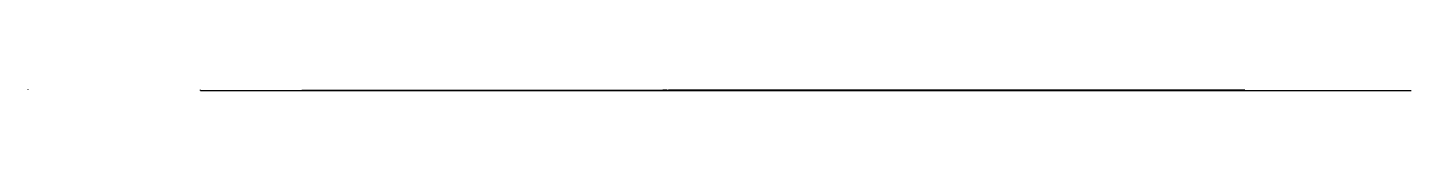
# Model space of a CAD drawing. Header units: metres. Extents: x -1 to 72750024, y 3999 to 4800.
# Drawn here: x 50350003 to 50750000, y 4259 to 4460 of the extents above; entities that cross this region are included whole.
import ezdxf

# ---------------------------------------------------------------- set-up
doc = ezdxf.new("R2010")
doc.units = ezdxf.units.M

msp = doc.modelspace()

# ---------------------------------------------------------------- linework, layer by layer
at = {"color": 7}
for p, q in [((50350003.013, 4460), (50350024.105, 4460)), ((50350003.013, 4460), (50350003.013, 4441.921)), ((50350024.105, 4441.921), (50350003.013, 4441.921)), ((50350006.026, 4453.974), (50350021.092, 4453.974)), ((50350024.105, 4460), (50350024.105, 4441.921)), ((50400000, 4440), (50399998.795, 4440)), ((50400000, 4404), (50399998.795, 4404)), ((50400000, 4368), (50399998.795, 4368)), ((50400000, 4332), (50399998.795, 4332)), ((50400000, 4296), (50399998.795, 4296)), ((50400000, 4260), (50399998.795, 4260)), ((50400000, 4432.8), (50399999.247, 4432.8)), ((50400000, 4425.6), (50399999.247, 4425.6)), ((50400000, 4418.4), (50399999.247, 4418.4)), ((50400000, 4411.2), (50399999.247, 4411.2)), ((50400000, 4396.8), (50399999.247, 4396.8)), ((50400000, 4389.6), (50399999.247, 4389.6)), ((50400000, 4382.4), (50399999.247, 4382.4)), ((50400000, 4375.2), (50399999.247, 4375.2)), ((50400000, 4360.8), (50399999.247, 4360.8)), ((50400000, 4353.6), (50399999.247, 4353.6)), ((50400000, 4346.4), (50399999.247, 4346.4)), ((50400000, 4339.2), (50399999.247, 4339.2)), ((50400000, 4324.8), (50399999.247, 4324.8)), ((50400000, 4317.6), (50399999.247, 4317.6)), ((50400000, 4310.4), (50399999.247, 4310.4)), ((50400000, 4303.2), (50399999.247, 4303.2)), ((50400000, 4288.8), (50399999.247, 4288.8)), ((50400000, 4281.6), (50399999.247, 4281.6)), ((50400000, 4274.4), (50399999.247, 4274.4)), ((50400000, 4267.2), (50399999.247, 4267.2)), ((50400000, 4260), (50400000, 4440)), ((50400000, 4260), (50750000, 4260)), ((50400000, 4260), (50400000, 4258.795)), ((50410000.001, 4260), (50410000.001, 4259.247)), ((50420000.002, 4260), (50420000.002, 4259.247)), ((50430000.003, 4260), (50430000.003, 4259.247)), ((50440000.003, 4260), (50440000.003, 4259.247)), ((50450000.001, 4260), (50450000.001, 4258.795)), ((50459999.998, 4260), (50459999.998, 4259.247)), ((50469999.996, 4260), (50469999.996, 4259.247)), ((50479999.993, 4260), (50479999.993, 4259.247)), ((50489999.991, 4260), (50489999.991, 4259.247)), ((50500000.002, 4260), (50500000.002, 4258.795)), ((50510000.006, 4260), (50510000.006, 4259.247)), ((50520000.01, 4260), (50520000.01, 4259.247)), ((50530000.015, 4260), (50530000.015, 4259.247)), ((50540000.019, 4260), (50540000.019, 4259.247)), ((50549999.996, 4260), (50549999.996, 4258.795)), ((50560000, 4260), (50560000, 4259.247)), ((50570000.005, 4260), (50570000.005, 4259.247)), ((50580000.009, 4260), (50580000.009, 4259.247)), ((50590000.013, 4260), (50590000.013, 4259.247)), ((50600000.004, 4260), (50600000.004, 4258.795)), ((50610000.008, 4260), (50610000.008, 4259.247)), ((50620000.012, 4260), (50620000.012, 4259.247)), ((50630000.003, 4260), (50630000.003, 4259.247)), ((50639999.994, 4260), (50639999.994, 4259.247)), ((50650000.012, 4260), (50650000.012, 4258.795)), ((50660000.002, 4260), (50660000.002, 4259.247)), ((50669999.993, 4260), (50669999.993, 4259.247)), ((50679999.984, 4260), (50679999.984, 4259.247)), ((50689999.975, 4260), (50689999.975, 4259.247)), ((50699999.992, 4260), (50699999.992, 4258.795)), ((50709999.983, 4260), (50709999.983, 4259.247)), ((50719999.974, 4260), (50719999.974, 4259.247)), ((50729999.964, 4260), (50729999.964, 4259.247)), ((50739999.955, 4260), (50739999.955, 4259.247)), ((50750000, 4260), (50750000, 4258.795))]:
    msp.add_line(p, q, dxfattribs=at)
at = {"color": 4}
for p, q in [((50350006.026, 4449.454), (50350021.092, 4449.454)), ((50429241.07, 4265.84), (50430128.949, 4267.267)), ((50430128.949, 4267.267), (50430320.439, 4267.32)), ((50430320.439, 4267.32), (50431333.67, 4268.675)), ((50431333.67, 4268.675), (50432147.99, 4269.212)), ((50432147.99, 4269.212), (50433530.801, 4271.277)), ((50433530.801, 4271.277), (50433666.172, 4271.952)), ((50433666.172, 4271.952), (50434754.879, 4272.341)), ((50434754.879, 4272.341), (50434867.578, 4273.047)), ((50434867.578, 4273.047), (50434975.891, 4273.278)), ((50434975.891, 4273.278), (50435509.129, 4274.161)), ((50435509.129, 4274.161), (50436184.09, 4275.542)), ((50436184.09, 4275.542), (50436502.719, 4274.452)), ((50436502.719, 4274.452), (50437003.859, 4276.096)), ((50437003.859, 4276.096), (50437216.949, 4275.448)), ((50437216.949, 4275.448), (50438073.059, 4277.013)), ((50438073.059, 4277.013), (50438219.699, 4277.31)), ((50438219.699, 4277.31), (50438301.988, 4277.26)), ((50438301.988, 4277.26), (50438522.59, 4277.755)), ((50438522.59, 4277.755), (50438666.629, 4277.437)), ((50438666.629, 4277.437), (50438809.691, 4277.905)), ((50438809.691, 4277.905), (50438962.852, 4278.012)), ((50438962.852, 4278.012), (50439080.48, 4277.883)), ((50439080.48, 4277.883), (50439624.102, 4279.074)), ((50439624.102, 4279.074), (50440000.711, 4279.451)), ((50440000.711, 4279.451), (50440177.82, 4279.562)), ((50440177.82, 4279.562), (50440256.68, 4279.623)), ((50440256.68, 4279.623), (50440286.699, 4279.584)), ((50440286.699, 4279.584), (50440315.41, 4279.769)), ((50440315.41, 4279.769), (50440458.559, 4280.067)), ((50440458.559, 4280.067), (50440594.629, 4280.49)), ((50440594.629, 4280.49), (50440596.27, 4280.32)), ((50440596.27, 4280.32), (50441075.039, 4280.432)), ((50441075.039, 4280.432), (50441171.27, 4281.065)), ((50441171.27, 4281.065), (50442061.199, 4281.992)), ((50442061.199, 4281.992), (50442246.969, 4281.548)), ((50442246.969, 4281.548), (50442405.641, 4282.094)), ((50442405.641, 4282.094), (50442644.461, 4281.698)), ((50442644.461, 4281.698), (50442670.77, 4281.357)), ((50442670.77, 4281.357), (50443292.43, 4283.522)), ((50443292.43, 4283.522), (50443534.172, 4283.235)), ((50443534.172, 4283.235), (50443545.578, 4283.26)), ((50443545.578, 4283.26), (50443659.941, 4283.388)), ((50443659.941, 4283.388), (50443781.77, 4283.506)), ((50443781.77, 4283.506), (50443943.531, 4283.703)), ((50443943.531, 4283.703), (50443968.602, 4283.408)), ((50443968.602, 4283.408), (50444050.172, 4283.861)), ((50444050.172, 4283.861), (50444400.41, 4284.446)), ((50444400.41, 4284.446), (50445175.98, 4284.112)), ((50445175.98, 4284.112), (50445352.641, 4285.838)), ((50445352.641, 4285.838), (50446070.859, 4286.359)), ((50446070.859, 4286.359), (50446673.211, 4285.819)), ((50446673.211, 4285.819), (50447769.641, 4288.116)), ((50447769.641, 4288.116), (50448243.629, 4289.67)), ((50448243.629, 4289.67), (50449207.32, 4289.774)), ((50449207.32, 4289.774), (50449745.859, 4289.172)), ((50449745.859, 4289.172), (50451349.02, 4291.737)), ((50451349.02, 4291.737), (50451475, 4291.761)), ((50451475, 4291.761), (50451741.262, 4290.688)), ((50451741.262, 4290.688), (50451808.34, 4291.912)), ((50451808.34, 4291.912), (50451852.469, 4292.257)), ((50451852.469, 4292.257), (50452071.141, 4292.335)), ((50452071.141, 4292.335), (50452258.68, 4292.697)), ((50452258.68, 4292.697), (50452377.262, 4292.433)), ((50452377.262, 4292.433), (50452431.27, 4292.719)), ((50452431.27, 4292.719), (50452517.059, 4292.017)), ((50452517.059, 4292.017), (50452658.441, 4292.802)), ((50452658.441, 4292.802), (50452724.52, 4292.912)), ((50452724.52, 4292.912), (50452727.719, 4294.381)), ((50452727.719, 4294.381), (50453353.5, 4293.385)), ((50453353.5, 4293.385), (50453507.559, 4293.459)), ((50453507.559, 4293.459), (50453980.211, 4294.346)), ((50453980.211, 4294.346), (50454057.43, 4295.656)), ((50454057.43, 4295.656), (50454271.051, 4294.361)), ((50454271.051, 4294.361), (50454517.391, 4294.709)), ((50454517.391, 4294.709), (50454545.441, 4294.862)), ((50454545.441, 4294.862), (50454566.238, 4294.814)), ((50454566.238, 4294.814), (50454592, 4294.841)), ((50454592, 4294.841), (50454704.738, 4294.954)), ((50454704.738, 4294.954), (50454873.91, 4295.169)), ((50454873.91, 4295.169), (50454900.211, 4295.467)), ((50454900.211, 4295.467), (50455031.16, 4294.967)), ((50455031.16, 4294.967), (50455901.73, 4296.815)), ((50455901.73, 4296.815), (50456576.84, 4296.383)), ((50456576.84, 4296.383), (50457157.762, 4298.363)), ((50457157.762, 4298.363), (50457225.172, 4297.101)), ((50457225.172, 4297.101), (50457534.781, 4298.106)), ((50457534.781, 4298.106), (50457597.57, 4298.051)), ((50457597.57, 4298.051), (50457892.121, 4300.672)), ((50457892.121, 4300.672), (50458091.43, 4298.984)), ((50458091.43, 4298.984), (50458200.621, 4298.652)), ((50458200.621, 4298.652), (50458379.02, 4300.718)), ((50458379.02, 4300.718), (50458494.07, 4298.619)), ((50458494.07, 4298.619), (50458617.211, 4299.356)), ((50458617.211, 4299.356), (50458626.551, 4299.026)), ((50458626.551, 4299.026), (50458639.879, 4298.778)), ((50458639.879, 4298.778), (50458681.43, 4298.896)), ((50458681.43, 4298.896), (50458779.211, 4299.74)), ((50458779.211, 4299.74), (50459078.07, 4299.077)), ((50459078.07, 4299.077), (50459430.77, 4301.723)), ((50459430.77, 4301.723), (50459945.75, 4302.958)), ((50459945.75, 4302.958), (50460005.211, 4301.535)), ((50460005.211, 4301.535), (50460390.461, 4301.454)), ((50460390.461, 4301.454), (50460415.98, 4300.88)), ((50460415.98, 4300.88), (50460441.199, 4300.862)), ((50460441.199, 4300.862), (50460890.031, 4298.594)), ((50460890.031, 4298.594), (50461246.789, 4300.643)), ((50461246.789, 4300.643), (50461344.52, 4300.276)), ((50461344.52, 4300.276), (50462443.012, 4301.21)), ((50462443.012, 4301.21), (50463169.988, 4302.336)), ((50463169.988, 4302.336), (50463540.648, 4304.18)), ((50463540.648, 4304.18), (50464414.078, 4304.813)), ((50464414.078, 4304.813), (50464496.5, 4303.451)), ((50464496.5, 4303.451), (50464637.609, 4305.1)), ((50464637.609, 4305.1), (50464854.898, 4306.039)), ((50464854.898, 4306.039), (50465151.301, 4305.898)), ((50465151.301, 4305.898), (50465691.227, 4307.424)), ((50465691.227, 4307.424), (50466567.047, 4305.571)), ((50466567.047, 4305.571), (50466919.891, 4307.355)), ((50466919.891, 4307.355), (50467280.32, 4306.57)), ((50467280.32, 4306.57), (50467507.227, 4308.395)), ((50467507.227, 4308.395), (50467620.273, 4307.924)), ((50467620.273, 4307.924), (50467856.477, 4309.491)), ((50467856.477, 4309.491), (50467932.211, 4308.778)), ((50467932.211, 4308.778), (50468002.508, 4307.948)), ((50468002.508, 4307.948), (50469516.219, 4310.324)), ((50469516.219, 4310.324), (50469562.969, 4308.959)), ((50469562.969, 4308.959), (50469782.367, 4309.739)), ((50469782.367, 4309.739), (50470523.5, 4313.253)), ((50470523.5, 4313.253), (50471782.898, 4312.648)), ((50471782.898, 4312.648), (50472107.406, 4313.705)), ((50472107.406, 4313.705), (50472845.289, 4310.631)), ((50472845.289, 4310.631), (50473015.547, 4312.915)), ((50473015.547, 4312.915), (50473190.391, 4314.487)), ((50473190.391, 4314.487), (50473399.398, 4313.602)), ((50473399.398, 4313.602), (50474072.523, 4310.941)), ((50474072.523, 4310.941), (50474452.883, 4314.558)), ((50474452.883, 4314.558), (50475289.344, 4314.236)), ((50475289.344, 4314.236), (50475387.453, 4315.995)), ((50475387.453, 4315.995), (50475467.039, 4315.531)), ((50475467.039, 4315.531), (50475872.703, 4315.679)), ((50475872.703, 4315.679), (50476151.469, 4312.803)), ((50476151.469, 4312.803), (50476412, 4316.131)), ((50476412, 4316.131), (50476614.219, 4316.46)), ((50476614.219, 4316.46), (50477434.359, 4317.62)), ((50477434.359, 4317.62), (50477559.742, 4316.337)), ((50477559.742, 4316.337), (50477607.523, 4313.158)), ((50477607.523, 4313.158), (50477621.523, 4317.922)), ((50477621.523, 4317.922), (50478163.25, 4318.838)), ((50478163.25, 4318.838), (50478330.797, 4319.238)), ((50478330.797, 4319.238), (50478461.859, 4316.726)), ((50478461.859, 4316.726), (50478942.352, 4318.348)), ((50478942.352, 4318.348), (50479147.703, 4318.451)), ((50479147.703, 4318.451), (50479166.094, 4316.728)), ((50479166.094, 4316.728), (50479272.273, 4318.95)), ((50479272.273, 4318.95), (50480234.156, 4319.95)), ((50480234.156, 4319.95), (50480356.477, 4320.453)), ((50480356.477, 4320.453), (50480783.242, 4318.528)), ((50480783.242, 4318.528), (50481098.047, 4319.5)), ((50481098.047, 4319.5), (50481689.203, 4322.427)), ((50481689.203, 4322.427), (50482346.977, 4322.39)), ((50482346.977, 4322.39), (50482556.75, 4320.876)), ((50482556.75, 4320.876), (50482819.547, 4319.935)), ((50482819.547, 4319.935), (50482984.797, 4322.037)), ((50482984.797, 4322.037), (50483151.57, 4323.239)), ((50483151.57, 4323.239), (50483181.172, 4321.651)), ((50483181.172, 4321.651), (50483389.469, 4321.782)), ((50483389.469, 4321.782), (50484010.828, 4321.998)), ((50484010.828, 4321.998), (50484118.352, 4322.981)), ((50484118.352, 4322.981), (50484180.094, 4323.914)), ((50484180.094, 4323.914), (50484180.633, 4323.091)), ((50484180.633, 4323.091), (50484633.891, 4323.18)), ((50484633.891, 4323.18), (50484676.023, 4321.982)), ((50484676.023, 4321.982), (50484898.156, 4324.093)), ((50484898.156, 4324.093), (50484942.156, 4323.277)), ((50484942.156, 4323.277), (50485103.047, 4323.206)), ((50485103.047, 4323.206), (50485348.547, 4323.472)), ((50485348.547, 4323.472), (50485855.953, 4324.323)), ((50485855.953, 4324.323), (50485902.758, 4323.955)), ((50485902.758, 4323.955), (50485912.773, 4324.238)), ((50485912.773, 4324.238), (50486205.406, 4326.007)), ((50486205.406, 4326.007), (50486422.594, 4324.643)), ((50486422.594, 4324.643), (50486558.203, 4324.71)), ((50486558.203, 4324.71), (50486819.539, 4324.68)), ((50486819.539, 4324.68), (50487546.852, 4325.547)), ((50487546.852, 4325.547), (50487672.906, 4326.73)), ((50487672.906, 4326.73), (50487725.156, 4326.718)), ((50487725.156, 4326.718), (50487970.547, 4325.905)), ((50487970.547, 4325.905), (50488680.438, 4324.032)), ((50488680.438, 4324.032), (50488930.844, 4325.86)), ((50488930.844, 4325.86), (50489889.602, 4326.842)), ((50489889.602, 4326.842), (50490094.25, 4328.781)), ((50490094.25, 4328.781), (50491260.297, 4328.45)), ((50491260.297, 4328.45), (50491728.023, 4329.298)), ((50491728.023, 4329.298), (50491809.531, 4329.868)), ((50491809.531, 4329.868), (50491913.133, 4329.567)), ((50491913.133, 4329.567), (50492241.781, 4329.951)), ((50492241.781, 4329.951), (50492280.078, 4329.46)), ((50492280.078, 4329.46), (50492284.523, 4329.602)), ((50492284.523, 4329.602), (50492357.477, 4329.63)), ((50492357.477, 4329.63), (50492396.32, 4329.626)), ((50492396.32, 4329.626), (50492718.711, 4329.096)), ((50492718.711, 4329.096), (50492720.32, 4329.846)), ((50492720.32, 4329.846), (50492902.227, 4329.915)), ((50492902.227, 4329.915), (50492923.039, 4330.673)), ((50492923.039, 4330.673), (50493273.352, 4330.28)), ((50493273.352, 4330.28), (50494111.453, 4330.013)), ((50494111.453, 4330.013), (50494131.719, 4331.888)), ((50494131.719, 4331.888), (50494366.648, 4329.803)), ((50494366.648, 4329.803), (50494368.531, 4330.969)), ((50494368.531, 4330.969), (50494711.938, 4331.675)), ((50494711.938, 4331.675), (50494729.227, 4330.865)), ((50494729.227, 4330.865), (50494855.5, 4333.12)), ((50494855.5, 4333.12), (50495197.547, 4332.213)), ((50495197.547, 4332.213), (50495226.273, 4331.69)), ((50495226.273, 4331.69), (50495247.906, 4332.027)), ((50495247.906, 4332.027), (50496555.047, 4333.034)), ((50496555.047, 4333.034), (50496624.719, 4332.795)), ((50496624.719, 4332.795), (50496678.68, 4333.99)), ((50496678.68, 4333.99), (50496718.18, 4332.687)), ((50496718.18, 4332.687), (50496930.047, 4333.123)), ((50496930.047, 4333.123), (50497101.742, 4332.684)), ((50497101.742, 4332.684), (50497124.203, 4333.333)), ((50497124.203, 4333.333), (50497227.922, 4333.857)), ((50497227.922, 4333.857), (50497464.633, 4333.618)), ((50497464.633, 4333.618), (50497790.094, 4333.727)), ((50497790.094, 4333.727), (50497819, 4334.902)), ((50497819, 4334.902), (50498399.867, 4334.7)), ((50498399.867, 4334.7), (50498446.383, 4334.543)), ((50498446.383, 4334.543), (50498578.633, 4334.299)), ((50498578.633, 4334.299), (50498877.477, 4334.571)), ((50498877.477, 4334.571), (50499882.508, 4336.124)), ((50499882.508, 4336.124), (50500456.102, 4336.21)), ((50500456.102, 4336.21), (50500536.602, 4335.757)), ((50500536.602, 4335.757), (50500873.297, 4335.82)), ((50500873.297, 4335.82), (50500887.5, 4338.046)), ((50500887.5, 4338.046), (50501412.898, 4337.804)), ((50501412.898, 4337.804), (50501788.898, 4336.376)), ((50501788.898, 4336.376), (50501969.102, 4337.097)), ((50501969.102, 4337.097), (50502058, 4337.472)), ((50502058, 4337.472), (50502370.203, 4337.803)), ((50502370.203, 4337.803), (50502411.398, 4337.32)), ((50502411.398, 4337.32), (50503082.703, 4338.818)), ((50503082.703, 4338.818), (50503706.602, 4337.086)), ((50503706.602, 4337.086), (50504011.5, 4339.092)), ((50504011.5, 4339.092), (50504135.102, 4339.106)), ((50504135.102, 4339.106), (50504551, 4339.168)), ((50504551, 4339.168), (50504722.602, 4340.201)), ((50504722.602, 4340.201), (50504753.297, 4339.431)), ((50504753.297, 4339.431), (50504912.297, 4340.153)), ((50504912.297, 4340.153), (50504957.797, 4340.202)), ((50504957.797, 4340.202), (50505201.5, 4339.669)), ((50505201.5, 4339.669), (50505320.703, 4340.714)), ((50505320.703, 4340.714), (50505678.398, 4339.181)), ((50505678.398, 4339.181), (50506205.602, 4340.19)), ((50506205.602, 4340.19), (50506357.898, 4341.28)), ((50506357.898, 4341.28), (50506667.203, 4340.296)), ((50506667.203, 4340.296), (50506961.5, 4340.716)), ((50506961.5, 4340.716), (50507105.398, 4342.001)), ((50507105.398, 4342.001), (50507254.797, 4343.049)), ((50507254.797, 4343.049), (50507482.398, 4341.923)), ((50507482.398, 4341.923), (50507751.102, 4341.73)), ((50507751.102, 4341.73), (50507805.398, 4342.841)), ((50507805.398, 4342.841), (50507848.898, 4341.612)), ((50507848.898, 4341.612), (50508057.398, 4341.934)), ((50508057.398, 4341.934), (50508113.203, 4342.045)), ((50508113.203, 4342.045), (50508243.297, 4341.864)), ((50508243.297, 4341.864), (50508355.898, 4342.464)), ((50508355.898, 4342.464), (50508632, 4343.429)), ((50508632, 4343.429), (50508679.102, 4342.722)), ((50508679.102, 4342.722), (50508682.703, 4342.343)), ((50508682.703, 4342.343), (50508819.102, 4342.444)), ((50508819.102, 4342.444), (50509245.398, 4343.531)), ((50509245.398, 4343.531), (50509368.203, 4342.848)), ((50509368.203, 4342.848), (50509461, 4341.801)), ((50509461, 4341.801), (50509545.102, 4343.114)), ((50509545.102, 4343.114), (50509861.797, 4344.016)), ((50509861.797, 4344.016), (50510306.398, 4343.596)), ((50510306.398, 4343.596), (50510312.898, 4343.455)), ((50510312.898, 4343.455), (50510775.602, 4342.012)), ((50510775.602, 4342.012), (50511745.797, 4345.701)), ((50511745.797, 4345.701), (50511793.5, 4343.29)), ((50511793.5, 4343.29), (50511877, 4345.457)), ((50511877, 4345.457), (50512083.602, 4345.652)), ((50512083.602, 4345.652), (50512189.398, 4343.566)), ((50512189.398, 4343.566), (50512614.602, 4346.678)), ((50512614.602, 4346.678), (50513151.797, 4346.708)), ((50513151.797, 4346.708), (50513708.602, 4346.44)), ((50513708.602, 4346.44), (50513844.602, 4347.531)), ((50513844.602, 4347.531), (50513967.703, 4347.203)), ((50513967.703, 4347.203), (50513993.398, 4346.715)), ((50513993.398, 4346.715), (50514150.602, 4346.215)), ((50514150.602, 4346.215), (50514280.5, 4345.683)), ((50514280.5, 4345.683), (50514745, 4347.334)), ((50514745, 4347.334), (50515435.898, 4348.457)), ((50515435.898, 4348.457), (50515645.297, 4346.134)), ((50515645.297, 4346.134), (50515685.703, 4347.963)), ((50515685.703, 4347.963), (50516586.703, 4348.794)), ((50516586.703, 4348.794), (50517104.898, 4348.719)), ((50517104.898, 4348.719), (50517171.602, 4347.689)), ((50517171.602, 4347.689), (50517175.102, 4349.803)), ((50517175.102, 4349.803), (50517699, 4350.341)), ((50517699, 4350.341), (50518398.203, 4350.248)), ((50518398.203, 4350.248), (50518561.297, 4350.29)), ((50518561.297, 4350.29), (50519526.398, 4351.169)), ((50519526.398, 4351.169), (50519743.398, 4349.42)), ((50519743.398, 4349.42), (50520656.203, 4349.865)), ((50520656.203, 4349.865), (50520705.5, 4351.183)), ((50520705.5, 4351.183), (50520771.203, 4351.346)), ((50520771.203, 4351.346), (50520879.5, 4351.378)), ((50520879.5, 4351.378), (50520899.398, 4351.299)), ((50520899.398, 4351.299), (50520969.898, 4349.363)), ((50520969.898, 4349.363), (50521291.602, 4351.713)), ((50521291.602, 4351.713), (50521299.602, 4351.5)), ((50521299.602, 4351.5), (50521300.297, 4351.893)), ((50521300.297, 4351.893), (50521411.602, 4352.59)), ((50521411.602, 4352.59), (50521442.203, 4351.807)), ((50521442.203, 4351.807), (50521902.797, 4351.858)), ((50521902.797, 4351.858), (50521985.797, 4352.272)), ((50521985.797, 4352.272), (50522105.797, 4353.109)), ((50522105.797, 4353.109), (50522174.602, 4352.183)), ((50522174.602, 4352.183), (50522302.898, 4352.169)), ((50522302.898, 4352.169), (50522717.398, 4352.013)), ((50522717.398, 4352.013), (50522941.297, 4352.759)), ((50522941.297, 4352.759), (50523028.703, 4352.746)), ((50523028.703, 4352.746), (50523214.203, 4353.041)), ((50523214.203, 4353.041), (50523283.102, 4353.138)), ((50523283.102, 4353.138), (50523306.203, 4353.947)), ((50523306.203, 4353.947), (50523341.797, 4352.885)), ((50523341.797, 4352.885), (50523864, 4354.156)), ((50523864, 4354.156), (50524006.102, 4352.542)), ((50524006.102, 4352.542), (50524323.797, 4353.818)), ((50524323.797, 4353.818), (50524540.297, 4353.938)), ((50524540.297, 4353.938), (50525440.297, 4354.512)), ((50525440.297, 4354.512), (50525603.797, 4353.492)), ((50525603.797, 4353.492), (50525746.703, 4354.629)), ((50525746.703, 4354.629), (50525763.398, 4352.555)), ((50525763.398, 4352.555), (50525839.898, 4355.413)), ((50525839.898, 4355.413), (50526203.797, 4352.094)), ((50526203.797, 4352.094), (50526355.102, 4355.25)), ((50526355.102, 4355.25), (50526499.398, 4354.768)), ((50526499.398, 4354.768), (50526942.398, 4355.96)), ((50526942.398, 4355.96), (50527348.5, 4354.291)), ((50527348.5, 4354.291), (50527446.203, 4354.897)), ((50527446.203, 4354.897), (50527732, 4356.653)), ((50527732, 4356.653), (50528014.703, 4356.417)), ((50528014.703, 4356.417), (50528139, 4357.361)), ((50528139, 4357.361), (50529515.203, 4358.023)), ((50529515.203, 4358.023), (50529947.602, 4357.512)), ((50529947.602, 4357.512), (50529988.898, 4357.636)), ((50529988.898, 4357.636), (50530498.797, 4356.036)), ((50530498.797, 4356.036), (50531053.703, 4358.078)), ((50531053.703, 4358.078), (50531227.594, 4357.283)), ((50531227.594, 4357.283), (50531304.297, 4359.178)), ((50531304.297, 4359.178), (50531420.203, 4358.436)), ((50531420.203, 4358.436), (50531776.5, 4358.265)), ((50531776.5, 4358.265), (50532627.297, 4359.368)), ((50532627.297, 4359.368), (50532647.906, 4357.791)), ((50532647.906, 4357.791), (50533650, 4361.236)), ((50533650, 4361.236), (50533884.203, 4360.049)), ((50533884.203, 4360.049), (50534332.703, 4361.148)), ((50534332.703, 4361.148), (50534777.5, 4360.554)), ((50534777.5, 4360.554), (50535233.906, 4358.649)), ((50535233.906, 4358.649), (50535324.594, 4361.792)), ((50535324.594, 4361.792), (50535481.797, 4360.466)), ((50535481.797, 4360.466), (50536200.203, 4361.061)), ((50536200.203, 4361.061), (50536260.703, 4362.535)), ((50536260.703, 4362.535), (50539869.406, 4364.368)), ((50539869.406, 4364.368), (50540677.297, 4365.689)), ((50540677.297, 4365.689), (50541175.703, 4366.13)), ((50541175.703, 4366.13), (50541176.703, 4362.452)), ((50541176.703, 4362.452), (50541840.5, 4362.339)), ((50541840.5, 4362.339), (50542420.5, 4363.44)), ((50542420.5, 4363.44), (50542426, 4366.448)), ((50542426, 4366.448), (50544666.797, 4366.716)), ((50544666.797, 4366.716), (50545033.203, 4362.754)), ((50545033.203, 4362.754), (50546368.094, 4366.422)), ((50546368.094, 4366.422), (50546947.203, 4367.414)), ((50546947.203, 4367.414), (50548788.297, 4370.63)), ((50548788.297, 4370.63), (50549265.094, 4370.41)), ((50549265.094, 4370.41), (50549787.203, 4371.233)), ((50549787.203, 4371.233), (50551123.5, 4368.021)), ((50551123.5, 4368.021), (50551753.5, 4370.576)), ((50551753.5, 4370.576), (50552869.203, 4371.664)), ((50552869.203, 4371.664), (50553768.594, 4369.141)), ((50553768.594, 4369.141), (50554552, 4371.356)), ((50554552, 4371.356), (50556292.594, 4373.665)), ((50556292.594, 4373.665), (50556340.594, 4374.264)), ((50556340.594, 4374.264), (50557893.703, 4375.711)), ((50557893.703, 4375.711), (50558964.5, 4376.348)), ((50558964.5, 4376.348), (50559140.5, 4372.886)), ((50559140.5, 4372.886), (50560365.703, 4375.444)), ((50560365.703, 4375.444), (50560868.5, 4374.238)), ((50560868.5, 4374.238), (50560916.797, 4375.648)), ((50560916.797, 4375.648), (50561313.906, 4375.605)), ((50561313.906, 4375.605), (50561619.297, 4376.144)), ((50561619.297, 4376.144), (50562153.406, 4375.477)), ((50562153.406, 4375.477), (50562741.5, 4374.65)), ((50562741.5, 4374.65), (50562749.797, 4376.914)), ((50562749.797, 4376.914), (50562849, 4377.326)), ((50562849, 4377.326), (50564562.297, 4376.813)), ((50564562.297, 4376.813), (50564673.906, 4378.116)), ((50564673.906, 4378.116), (50566282.797, 4377.34)), ((50566282.797, 4377.34), (50566763.406, 4380.136)), ((50566763.406, 4380.136), (50567109.594, 4378.763)), ((50567109.594, 4378.763), (50567264.594, 4377.926)), ((50567264.594, 4377.926), (50567439, 4379.7)), ((50567439, 4379.7), (50567451.203, 4374.714)), ((50567451.203, 4374.714), (50567794.906, 4380.916)), ((50567794.906, 4380.916), (50568509, 4379.052)), ((50568509, 4379.052), (50568914.094, 4379.622)), ((50568914.094, 4379.622), (50569834.5, 4380.009)), ((50569834.5, 4380.009), (50570653.5, 4381.465)), ((50570653.5, 4381.465), (50571694.297, 4379.813)), ((50571694.297, 4379.813), (50573570.094, 4381.512)), ((50573570.094, 4381.512), (50574023.203, 4383.41)), ((50574023.203, 4383.41), (50574314.297, 4383.318)), ((50574314.297, 4383.318), (50575709.906, 4384.942)), ((50575709.906, 4384.942), (50577609.297, 4383.545)), ((50577609.297, 4383.545), (50577997.703, 4384.91)), ((50577997.703, 4384.91), (50578836.703, 4385.337)), ((50578836.703, 4385.337), (50580079.406, 4385.063)), ((50580079.406, 4385.063), (50580227.906, 4385.855)), ((50580227.906, 4385.855), (50580269.094, 4385.59)), ((50580269.094, 4385.59), (50580866, 4386.001)), ((50580866, 4386.001), (50580925.094, 4385.929)), ((50580925.094, 4385.929), (50580974.797, 4386.649)), ((50580974.797, 4386.649), (50583438.797, 4388.687)), ((50583438.797, 4388.687), (50583526, 4385.083)), ((50583526, 4385.083), (50584193.594, 4388.462)), ((50584193.594, 4388.462), (50587088.906, 4385.32)), ((50587088.906, 4385.32), (50588670.5, 4390.569)), ((50588670.5, 4390.569), (50590687.594, 4392.092)), ((50590687.594, 4392.092), (50592714.594, 4392.304)), ((50592714.594, 4392.304), (50595478.906, 4393.54)), ((50595478.906, 4393.54), (50595834.203, 4390.982)), ((50595834.203, 4390.982), (50597408.297, 4395.16)), ((50597408.297, 4395.16), (50597699.094, 4394.715)), ((50597699.094, 4394.715), (50600678.797, 4392.892)), ((50600678.797, 4392.892), (50600718.297, 4396.253)), ((50600718.297, 4396.253), (50601004.094, 4395.926)), ((50601004.094, 4395.926), (50601227.406, 4395.745)), ((50601227.406, 4395.745), (50602513.5, 4396.7)), ((50602513.5, 4396.7), (50603130.406, 4396.335)), ((50603130.406, 4396.335), (50603661.797, 4397.865)), ((50603661.797, 4397.865), (50603905.094, 4395.463)), ((50603905.094, 4395.463), (50604750, 4398.054)), ((50604750, 4398.054), (50604751.297, 4397.595)), ((50604751.297, 4397.595), (50605149, 4397.191)), ((50605149, 4397.191), (50606542.906, 4398.064)), ((50606542.906, 4398.064), (50606757.703, 4397.578)), ((50606757.703, 4397.578), (50606798.203, 4397.968)), ((50606798.203, 4397.968), (50607637.906, 4397.214)), ((50607637.906, 4397.214), (50608556, 4399.713)), ((50608556, 4399.713), (50608798.5, 4398.795)), ((50608798.5, 4398.795), (50609110.797, 4400.211)), ((50609110.797, 4400.211), (50610260.406, 4399.156)), ((50610260.406, 4399.156), (50611989.297, 4401.214)), ((50611989.297, 4401.214), (50612517.906, 4400.172)), ((50612517.906, 4400.172), (50612604.297, 4400.343)), ((50612604.297, 4400.343), (50613875, 4402.219)), ((50613875, 4402.219), (50615241.5, 4402.603)), ((50615241.5, 4402.603), (50616952.703, 4402.025)), ((50616952.703, 4402.025), (50617985.797, 4403.949)), ((50617985.797, 4403.949), (50618164.5, 4403.849)), ((50618164.5, 4403.849), (50619554.703, 4402.743)), ((50619554.703, 4402.743), (50620827.906, 4404.999)), ((50620827.906, 4404.999), (50621571.906, 4405.47)), ((50621571.906, 4405.47), (50622464.297, 4404.261)), ((50622464.297, 4404.261), (50623406.594, 4406.082)), ((50623406.594, 4406.082), (50624539.094, 4406.328)), ((50624539.094, 4406.328), (50624860.406, 4406.879)), ((50624860.406, 4406.879), (50625594.094, 4406.964)), ((50625594.094, 4406.964), (50625881.906, 4407.077)), ((50625881.906, 4407.077), (50626608.297, 4406.705)), ((50626608.297, 4406.705), (50627435.906, 4406.464)), ((50627435.906, 4406.464), (50627852.406, 4407.876)), ((50627852.406, 4407.876), (50628011, 4407.888)), ((50628011, 4407.888), (50628054.094, 4406.184)), ((50628054.094, 4406.184), (50628117.594, 4408.282)), ((50628117.594, 4408.282), (50629546.094, 4408.461)), ((50629546.094, 4408.461), (50629979.5, 4408.562)), ((50629979.5, 4408.562), (50630372.297, 4408.024)), ((50630372.297, 4408.024), (50630561.297, 4408.851)), ((50630561.297, 4408.851), (50631014.594, 4408.682)), ((50631014.594, 4408.682), (50631163.5, 4409.151)), ((50631163.5, 4409.151), (50631442.703, 4409.67)), ((50631442.703, 4409.67), (50631886.297, 4409.612)), ((50631886.297, 4409.612), (50633307.5, 4410.419)), ((50633307.5, 4410.419), (50634377.797, 4409.051)), ((50634377.797, 4409.051), (50634928.703, 4410.966)), ((50634928.703, 4410.966), (50634952.797, 4409.298)), ((50634952.797, 4409.298), (50635662.406, 4411.691)), ((50635662.406, 4411.691), (50637887.094, 4411.741)), ((50637887.094, 4411.741), (50638452.5, 4411.307)), ((50638452.5, 4411.307), (50639405, 4413.592)), ((50639405, 4413.592), (50644462.094, 4412.903)), ((50644462.094, 4412.903), (50644916.094, 4416.226)), ((50644916.094, 4416.226), (50652488.297, 4419.567)), ((50652488.297, 4419.567), (50653663.094, 4416.667)), ((50653663.094, 4416.667), (50661269.797, 4419.983)), ((50661269.797, 4419.983), (50661861.5, 4423.415)), ((50661861.5, 4423.415), (50665794, 4422.264)), ((50665794, 4422.264), (50667344.594, 4423.82)), ((50667344.594, 4423.82), (50667640, 4423.453)), ((50667640, 4423.453), (50667851.906, 4423.858)), ((50667851.906, 4423.858), (50667901.813, 4423.909)), ((50667901.813, 4423.909), (50671841, 4424.96)), ((50671841, 4424.96), (50672030.188, 4427.335)), ((50672030.188, 4427.335), (50679703.906, 4427.419)), ((50679703.906, 4427.419), (50682018.094, 4430.959)), ((50682018.094, 4430.959), (50688695, 4430.624)), ((50688695, 4430.624), (50691176.688, 4434.046)), ((50691176.688, 4434.046), (50696697.313, 4433.748)), ((50696697.313, 4433.748), (50698298.594, 4436.122)), ((50698298.594, 4436.122), (50701469.188, 4435.988)), ((50701469.188, 4435.988), (50701821, 4436.798)), ((50701821, 4436.798), (50701894, 4436.797))]:
    msp.add_line(p, q, dxfattribs=at)

doc.saveas('drawing.dxf')
